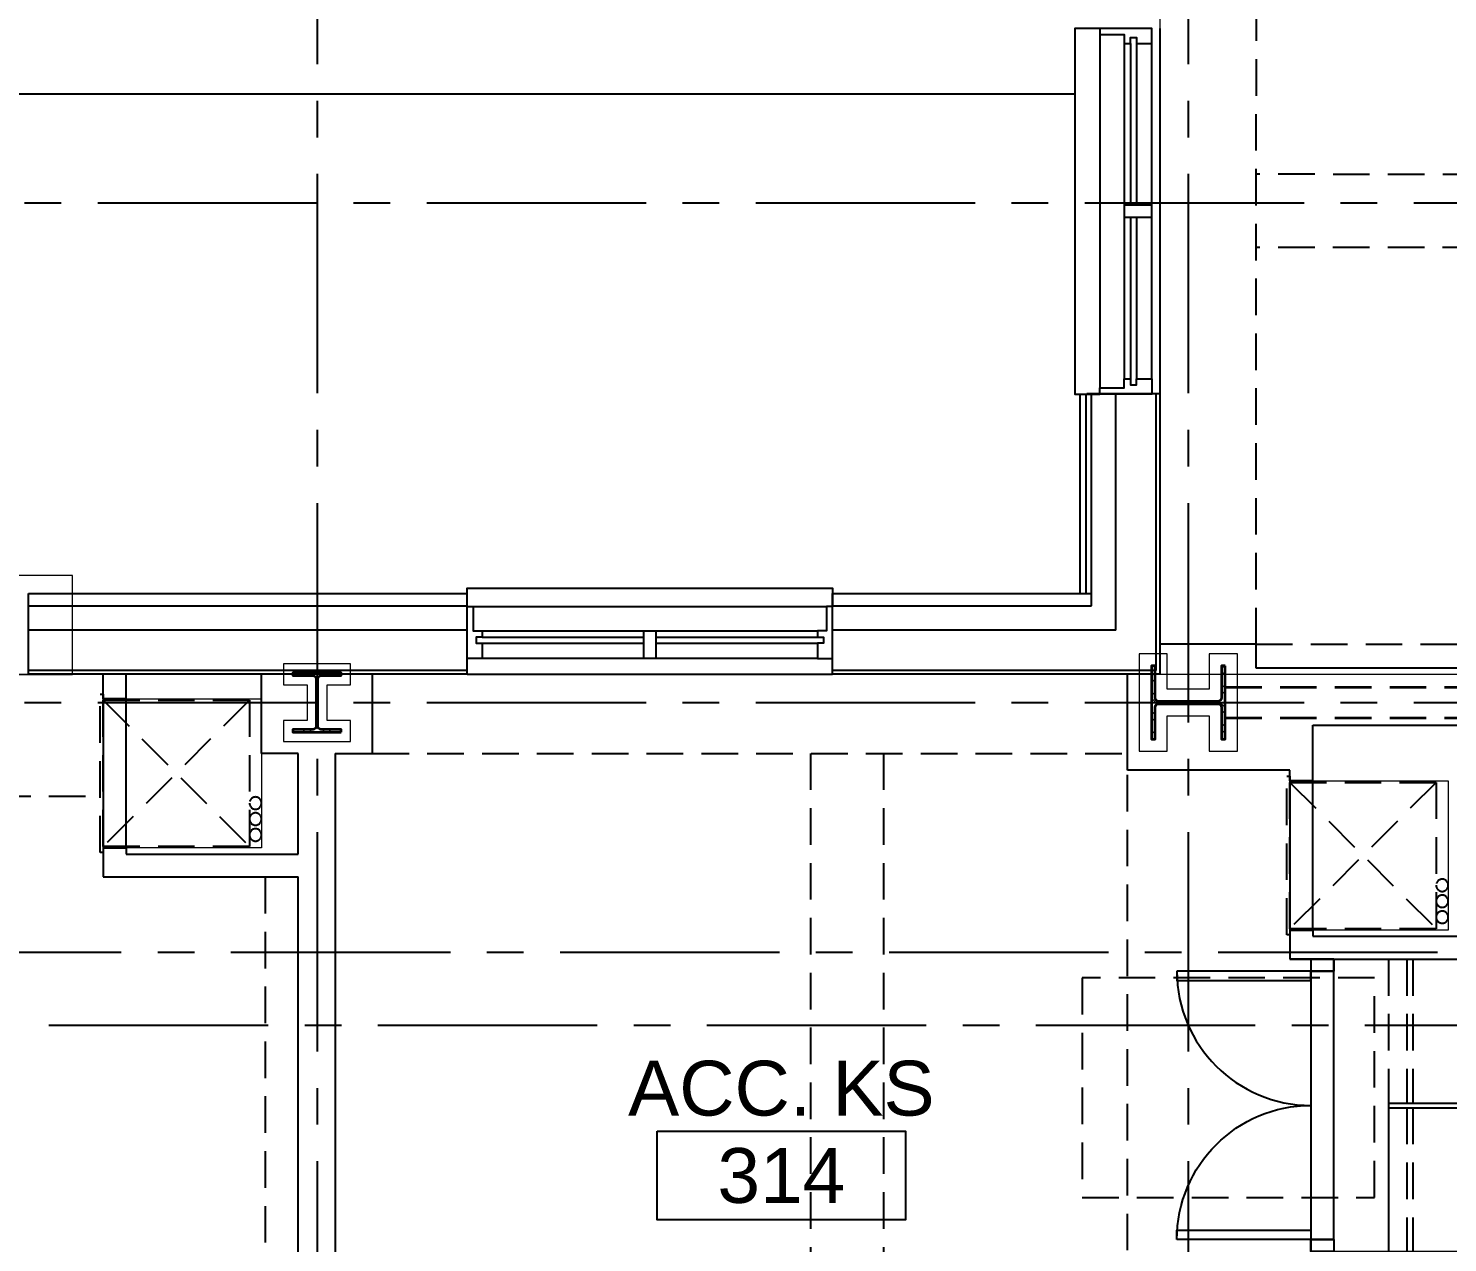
# Model space of a CAD drawing. Header units: inches. Extents: x 18000 to 22048, y 0 to 3165.
# Drawn here: x 19296.6 to 19529.6, y 1360.6 to 1559.9 of the extents above; entities that cross this region are included whole.
import ezdxf
from ezdxf.enums import TextEntityAlignment as Align
from ezdxf.xclip import XClip

# ---------------------------------------------------------------- set-up
doc = ezdxf.new("R2010")
doc.units = ezdxf.units.IN
doc.header["$LTSCALE"] = 48
doc.header["$MEASUREMENT"] = 0
doc.header["$XCLIPFRAME"] = 0
for name, pattern in [('CENTER2', [1.125, 0.75, -0.125, 0.125, -0.125]), ('HIDDEN', [0.375, 0.25, -0.125]), ('HIDDEN2', [0.1875, 0.125, -0.0625]), ('PHANTOM2', [1.25, 0.625, -0.125, 0.125, -0.125, 0.125, -0.125])]:
    doc.linetypes.add(name, pattern=pattern)
for name, color, linetype in [('_0_Objects', 8, 'Continuous'), ('A-Door', 8, 'Continuous'), ('A-Door-Head', 8, 'Continuous'), ('A-Flor-ADA', 8, 'PHANTOM2'), ('A-Flor-Case', 8, 'Continuous'), ('A-Flor-Case-Hidden', 8, 'HIDDEN2'), ('A-Flor-Outline', 8, 'Continuous'), ('A-Flor-Ovhd', 8, 'HIDDEN2'), ('A-Flor-Pfix', 8, 'Continuous'), ('A-Flor-Soffit', 8, 'HIDDEN2'), ('A-Flor-Spcl', 8, 'Continuous'), ('A-Flor-Wall Mtd Fixture', 8, 'Continuous'), ('A-Glaz', 8, 'Continuous'), ('A-Glaz-Sill', 8, 'Continuous'), ('A-Grid(3-32)', 8, 'CENTER2'), ('A-HVAC', 8, 'HIDDEN2'), ('A-Roof-Below', 8, 'Continuous'), ('A-Tag-Rm(3-32)', 8, 'Continuous'), ('A-Wall-Full', 8, 'Continuous'), ('A-Wall-Hatch', 8, 'Continuous')]:
    doc.layers.add(name, color=color, linetype=linetype)
for name, color, linetype, lineweight in [('A-Detl-Hatch', 8, 'Continuous', 18), ('S-Detl-Hatch', 8, 'Continuous', 18), ('S-Detl-Wide', 8, 'Continuous', 35)]:
    doc.layers.add(name, color=color, linetype=linetype, lineweight=lineweight)
doc.layers.add('G-Anno-Nplt', color=8, linetype='Continuous', lineweight=18, plot=False)
doc.styles.get("Standard").update_dxf_attribs({"font": 'arial.ttf'})

# ---------------------------------------------------------------- blocks, each defined once
blk = doc.blocks.new('EXTERIOR WINDOW 3')
at = {"layer": 'A-Glaz'}
for p, q in [((5693, -8445.75), (5693, -8419.25)), ((5694, -8445.75), (5694, -8419.25)), ((5695, -8474.25), (5695, -8419.25)), ((5693, -8474.25), (5693, -8447.75)), ((5694, -8474.25), (5694, -8447.75))]:
    blk.add_line(p, q, dxfattribs=at)
for points in [[(5693, -8419.25), (5690.5, -8419.25), (5690.5, -8416.75), (5699, -8416.75), (5699, -8417.75), (5695, -8417.75), (5695, -8419.25), (5694, -8419.25), (5694, -8418.25), (5693, -8418.25), (5693, -8419.25)], [(5693, -8474.25), (5690.5, -8474.25), (5690.5, -8476.75), (5699, -8476.75), (5699, -8475.75), (5695, -8475.75), (5695, -8474.25), (5694, -8474.25), (5694, -8475.25), (5693, -8475.25), (5693, -8474.25)]]:
    blk.add_lwpolyline(points, dxfattribs=at)
blk.add_lwpolyline([(5690.5, -8445.75), (5690.5, -8447.75), (5695, -8447.75), (5695, -8445.75)], close=True, dxfattribs=at)
at = {"layer": 'A-Glaz-Sill'}
for p, q in [((5689.12, -8416.75), (5689.12, -8476.75)), ((5699, -8475.75), (5699, -8417.75)), ((5690.5, -8419.25), (5690.5, -8474.25))]:
    blk.add_line(p, q, dxfattribs=at)
blk.add_lwpolyline([(5699, -8476.75), (5703.12, -8476.75), (5703.12, -8416.75), (5699, -8416.75)], dxfattribs=at)
blk = doc.blocks.new('EXTERIOR WINDOW 4')
at = {"layer": 'A-Glaz'}
for p, q in [((3139.62, -8499), (3194.62, -8499)), ((3139.62, -8500), (3166.12, -8500)), ((3139.62, -8501), (3166.12, -8501)), ((3168.12, -8500), (3194.62, -8500)), ((3168.12, -8501), (3194.62, -8501))]:
    blk.add_line(p, q, dxfattribs=at)
for points in [[(3139.62, -8501), (3139.62, -8503.5), (3137.12, -8503.5), (3137.12, -8495), (3138.12, -8495), (3138.12, -8499), (3139.62, -8499), (3139.62, -8500), (3138.62, -8500), (3138.62, -8501), (3139.62, -8501)], [(3194.62, -8501), (3194.62, -8503.5), (3197.12, -8503.5), (3197.12, -8495), (3196.12, -8495), (3196.12, -8499), (3194.62, -8499), (3194.62, -8500), (3195.62, -8500), (3195.62, -8501), (3194.62, -8501)]]:
    blk.add_lwpolyline(points, dxfattribs=at)
blk.add_lwpolyline([(3168.12, -8503.5), (3166.12, -8503.5), (3166.12, -8499), (3168.12, -8499)], close=True, dxfattribs=at)
at = {"layer": 'A-Glaz-Sill'}
for p, q in [((3138.12, -8495), (3196.12, -8495)), ((3194.62, -8503.5), (3139.62, -8503.5)), ((3197.12, -8506.13), (3137.12, -8506.13))]:
    blk.add_line(p, q, dxfattribs=at)
blk.add_lwpolyline([(3137.12, -8495), (3137.12, -8492), (3197.12, -8492), (3197.12, -8495)], dxfattribs=at)
blk = doc.blocks.new('3RD FLOOR CORE & SHELL')
at = {"layer": 'A-Roof-Below'}
blk.add_lwpolyline([(-3032.88, -14492.88), (-2547.13, -14492.88)], dxfattribs=at)
at = {"layer": 'A-Wall-Full'}
for p, q in [((-2546.25, -14574.87), (-2546.25, -14542.12)), ((-2533.13, -14542.12), (-2545.13, -14542.12)), ((-2533.13, -14588.12), (-2533.13, -14542.12)), ((-2718.87, -14574.87), (-2646.88, -14574.87)), ((-2718.87, -14588.12), (-2718.87, -14574.87)), ((-2646.88, -14588.12), (-2646.88, -14574.87)), ((-2586.88, -14574.87), (-2544.38, -14574.87)), ((-2586.88, -14588.12), (-2586.88, -14574.87)), ((-2646.88, -14588.12), (-2718.87, -14588.12)), ((-2533.13, -14588.12), (-2586.88, -14588.12))]:
    blk.add_line(p, q, dxfattribs=at)
at = {"layer": 'A-Wall-Hatch'}
for p, q in [((-2545.25, -14574.87), (-2545.25, -14542.12)), ((-2544.38, -14576.87), (-2544.38, -14542.12)), ((-2540.38, -14580.87), (-2540.38, -14542.12)), ((-2533.75, -14587.5), (-2533.75, -14542.12)), ((-2718.87, -14576.87), (-2646.88, -14576.87)), ((-2586.88, -14576.87), (-2544.38, -14576.87)), ((-2646.88, -14580.87), (-2718.87, -14580.87)), ((-2540.38, -14580.87), (-2586.88, -14580.87)), ((-2646.88, -14587.5), (-2718.87, -14587.5)), ((-2533.75, -14587.5), (-2586.88, -14587.5))]:
    blk.add_line(p, q, dxfattribs=at)
at = {"rotation": 180}
blk.add_blockref('EXTERIOR WINDOW 3', (3156, -22958.88), dxfattribs=at)
blk.add_blockref('EXTERIOR WINDOW 4', (-5784, -6082))
blk = doc.blocks.new('*U10')
at = {"layer": 'A-Detl-Hatch'}
h = blk.add_hatch(dxfattribs=at)
h.set_pattern_fill('ANSI32', color=256, scale=6, style=0)
h.set_pattern_definition([(45, (0, -6.06), (-1.591, 1.591), []), (45, (1.0607, -6.06), (-1.591, 1.591), [])])
edge = h.paths.add_edge_path()
edge.add_line((6, -12.12), (6, -11.515))
edge.add_line((6, -11.515), (0.795, -11.515))
edge.add_arc((0.795, -10.915), 0.6, 180, 270, ccw=False)
edge.add_line((0.195, -10.915), (0.195, -1.205))
edge.add_arc((0.795, -1.205), 0.6, 90, 180, ccw=False)
edge.add_line((0.795, -0.605), (6, -0.605))
edge.add_line((6, -0.605), (6, 0))
edge.add_line((6, 0), (-6, 0))
edge.add_line((-6, 0), (-6, -0.605))
edge.add_line((-6, -0.605), (-0.795, -0.605))
edge.add_arc((-0.795, -1.205), 0.6, 0, 90, ccw=False)
edge.add_line((-0.195, -1.205), (-0.195, -10.915))
edge.add_arc((-0.795, -10.915), 0.6, 270, 360, ccw=False)
edge.add_line((-0.795, -11.515), (-6, -11.515))
edge.add_line((-6, -11.515), (-6, -12.12))
edge.add_line((-6, -12.12), (6, -12.12))
at = {"linetype": 'ByBlock'}
blk.add_lwpolyline([(6, -12.12), (6, -11.515), (0.795, -11.515, -0.4142136), (0.195, -10.915), (0.195, -1.205, -0.4142136), (0.795, -0.605), (6, -0.605), (6, 0), (-6, 0), (-6, -0.605), (-0.795, -0.605, -0.4142136), (-0.195, -1.205), (-0.195, -10.915, -0.4142136), (-0.795, -11.515), (-6, -11.515), (-6, -12.12)], format="xyb", close=True, dxfattribs=at)
blk = doc.blocks.new('W12X65')
at = {"layer": 'S-Detl-Hatch'}
blk.add_lwpolyline([(13860.59, -7310.28), (13860.59, -7305.67), (13854.79, -7305.67), (13854.79, -7298.76), (13860.59, -7298.76), (13860.59, -7294.16), (13844.59, -7294.16), (13844.59, -7298.76), (13850.4, -7298.76), (13850.4, -7305.67), (13844.59, -7305.67), (13844.59, -7310.28)], close=True, dxfattribs=at)
at = {"layer": 'S-Detl-Wide'}
blk.add_blockref('*U10', (13852.59, -7296.16), dxfattribs=at)
blk = doc.blocks.new('*U9')
at = {"layer": 'A-Detl-Hatch'}
h = blk.add_hatch(dxfattribs=at)
h.set_pattern_fill('ANSI32', color=256, scale=6, style=0)
h.set_pattern_definition([(45, (0, -4.865), (-1.591, 1.591), []), (45, (1.0607, -4.865), (-1.591, 1.591), [])])
edge = h.paths.add_edge_path()
edge.add_line((3.98, -9.73), (3.98, -9.295))
edge.add_line((3.98, -9.295), (0.645, -9.295))
edge.add_arc((0.645, -8.795), 0.5, 180, 270, ccw=False)
edge.add_line((0.145, -8.795), (0.145, -0.935))
edge.add_arc((0.645, -0.935), 0.5, 90, 180, ccw=False)
edge.add_line((0.645, -0.435), (3.98, -0.435))
edge.add_line((3.98, -0.435), (3.98, 0))
edge.add_line((3.98, 0), (-3.98, 0))
edge.add_line((-3.98, 0), (-3.98, -0.435))
edge.add_line((-3.98, -0.435), (-0.645, -0.435))
edge.add_arc((-0.645, -0.935), 0.5, 0, 90, ccw=False)
edge.add_line((-0.145, -0.935), (-0.145, -8.795))
edge.add_arc((-0.645, -8.795), 0.5, -90, 0, ccw=False)
edge.add_line((-0.645, -9.295), (-3.98, -9.295))
edge.add_line((-3.98, -9.295), (-3.98, -9.73))
edge.add_line((-3.98, -9.73), (3.98, -9.73))
at = {"linetype": 'ByBlock'}
blk.add_lwpolyline([(3.98, -9.73), (3.98, -9.295), (0.645, -9.295, -0.4142136), (0.145, -8.795), (0.145, -0.935, -0.4142136), (0.645, -0.435), (3.98, -0.435), (3.98, 0), (-3.98, 0), (-3.98, -0.435), (-0.645, -0.435, -0.4142136), (-0.145, -0.935), (-0.145, -8.795, -0.4142136), (-0.645, -9.295), (-3.98, -9.295), (-3.98, -9.73)], format="xyb", close=True, dxfattribs=at)
blk = doc.blocks.new('W10X33')
at = {"layer": 'S-Detl-Hatch'}
blk.add_lwpolyline([(13773.28, -7309.78), (13773.28, -7306.34), (13769.45, -7306.34), (13769.45, -7300.48), (13773.28, -7300.48), (13773.28, -7297.05), (13762.32, -7297.05), (13762.32, -7300.48), (13766.16, -7300.48), (13766.16, -7306.34), (13762.32, -7306.34), (13762.32, -7309.78)], close=True, dxfattribs=at)
at = {"layer": 'S-Detl-Wide'}
blk.add_blockref('*U9', (13767.8, -7298.55), dxfattribs=at)
blk = doc.blocks.new('3RD FLOOR - STRUCTURAL GRID')
at = {"layer": 'A-Grid(3-32)'}
for p, q in [((-2671.5, -13426.01), (-2671.5, -15409.77)), ((-2528.5, -13426.01), (-2528.5, -15409.77)), ((-3895.5, -14510.75), (-87.5, -14510.75)), ((-3895.5, -14592.75), (-87.5, -14592.75)), ((-87.5, -14645.75), (-3895.5, -14645.75))]:
    blk.add_line(p, q, dxfattribs=at)
blk.add_lwpolyline([(-111.62, -14633.75), (-3875.19, -14633.75), (-3882.75, -14619.19), (-3928.81, -14619.19)], dxfattribs=at)
at = {"layer": 'S-Detl-Wide', "linetype": 'HIDDEN2'}
for p, q in [((-2522.44, -14590.25), (-2274.56, -14590.25)), ((-2522.44, -14595.25), (-2274.56, -14595.25))]:
    blk.add_line(p, q, dxfattribs=at)
blk.add_blockref('W10X33', (-16439.3, -7289.34))
at = {"rotation": 90}
blk.add_blockref('W12X65', (-9830.72, -28445.34), dxfattribs=at)
blk = doc.blocks.new('HVAC UNIT NICHE')
at = {"layer": 'A-Door-Head'}
blk.add_lwpolyline([(4, 0), (28.5, 0), (28.5, -3.75), (4, -3.75)], close=True, dxfattribs=at)
at = {"layer": 'A-HVAC'}
for p, q in [((4.25, 0), (28.25, -24)), ((4.25, -24), (28.25, 0))]:
    blk.add_line(p, q, dxfattribs=at)
for points in [[(3.25, 0), (29.25, 0), (29.25, 0.5), (3.25, 0.5)], [(4.25, -24), (28.25, -24), (28.25, 0), (4.25, 0)]]:
    blk.add_lwpolyline(points, close=True, dxfattribs=at)
for centre in [(21.13, -25), (23.75, -25), (26.36, -25)]:
    blk.add_circle(centre, 1, dxfattribs=at)
at = {"layer": 'A-Wall-Full'}
for p, q in [((4, 0), (0, 0)), ((4, -3.75), (4, 0)), ((28.5, 0), (33.25, 0)), ((28.5, -3.75), (28.5, 0)), ((33.25, 0), (33.25, -26)), ((4, -3.75), (0, -3.75)), ((28.5, -3.75), (29.5, -3.75)), ((29.5, -3.75), (29.5, -26))]:
    blk.add_line(p, q, dxfattribs=at)
at = {"layer": 'G-Anno-Nplt'}
blk.add_lwpolyline([(4, 0), (4, -26), (28.5, -26), (28.5, 0)], close=True, dxfattribs=at)
blk = doc.blocks.new('King Studio 1')
at = {"layer": 'A-Flor-Soffit'}
for p, q in [((9.12, 260.64), (188.88, 260.64)), ((215.63, 247.38), (215.63, 146.75))]:
    blk.add_line(p, q, dxfattribs=at)
at = {"layer": 'A-Wall-Full'}
for p, q in [((214.57, 280.63), (188.58, 280.63)), ((215.02, 267.64), (215.02, 280.65)), ((221, 267.64), (215.02, 267.64)), ((221, 251.13), (221, 267.64)), ((214.88, 251.13), (221, 251.13)), ((214.88, 247.38), (221, 247.38))]:
    blk.add_line(p, q, dxfattribs=at)
blk.add_lwpolyline([(221, 6), (221, 59.9), (215.63, 59.9), (215.63, 84), (221, 84), (221, 247.38)], dxfattribs=at)
at = {"layer": 'G-Anno-Nplt'}
blk.add_line((9.12, 280.63), (215.02, 280.63), dxfattribs=at)
blk.add_lwpolyline([(124, 280.59), (184, 280.59), (184, 296.87), (124, 296.87)], close=True, dxfattribs=at)
at = {"xscale": -1, "rotation": 90}
blk.add_blockref('HVAC UNIT NICHE', (189.02, 280.63), dxfattribs=at)
blk = doc.blocks.new('shower head')
for p, q in [((0.5, 0.25), (4.48, 0.25)), ((6.04, 1.5), (4.5, 1.5)), ((0.5, -0.25), (4.48, -0.25)), ((6.02, -1.5), (4.49, -1.5))]:
    blk.add_line(p, q)
blk.add_lwpolyline([(0, -1.12), (0.5, -1.12), (0.5, 1.12), (0, 1.12)], close=True)
at = {"extrusion": (0, 0, -1)}
for centre, start_param, end_param in [((4.5, 0), 4.878708, 10.826996), ((6.02, 0), 6.265998, 9.430839)]:
    blk.add_ellipse(centre, major_axis=(0, 1.5), ratio=0.483735, start_param=start_param, end_param=end_param, dxfattribs=at)
blk.add_open_spline([(4.48, 0.25), (4.49, 0.2), (4.49, 0.16), (4.49, 0.11), (4.5, 0.04), (4.5, -0.04), (4.49, -0.11), (4.49, -0.16), (4.49, -0.21), (4.48, -0.25)], degree=3, knots=[7.6339989, 7.6339989, 7.6339989, 7.6339989, 7.7552894, 7.7552894, 7.7552894, 7.9540134, 7.9540134, 7.9540134, 8.074038, 8.074038, 8.074038, 8.074038])
blk = doc.blocks.new('shower curtain rod')
for p, q in [((-59.75, 0), (-60, 0)), ((-59.75, -2.5), (-59.75, 0)), ((-0.25, 0), (0, 0)), ((-0.25, -2.5), (-0.25, 0)), ((-59.75, -0.75), (-58.86, -0.75)), ((-59.75, -1.75), (-59, -1.75)), ((-0.25, -0.75), (-1.14, -0.75)), ((-0.25, -1.75), (-1, -1.75)), ((-59.75, -2.5), (-60, -2.5)), ((-0.25, -2.5), (0, -2.5))]:
    blk.add_line(p, q)
for centre, radius, start, end in [((-30, 101.37), 107.12, 254.2934, 285.7066), ((-30, 101.34), 106.09, 254.2167, 285.7833)]:
    blk.add_arc(centre, radius, start, end)
blk = doc.blocks.new('ADA Tub')
for p, q in [((0.12, -32.25), (0.12, -0.31)), ((59.44, -0.12), (0.31, -0.12)), ((59.63, -32.25), (59.63, -0.31)), ((2.25, -16.5), (2.25, -20)), ((0.19, -33.86), (0.19, -32.36)), ((59.56, -33.86), (59.56, -32.36)), ((-0.07, -33.87), (59.81, -33.87))]:
    blk.add_line(p, q)
blk.add_circle((7.62, -18.25), 1.09)
for centre, radius, start, end in [((0.31, -0.31), 0.188, 90, 180), ((59.44, -0.31), 0.188, 0, 90), ((14.37, -18.25), 12.25, 90, 171.7868), ((30, -982.48), 976.6, 89.08325, 90.91675), ((45.62, -18.25), 12.25, 270, 90), ((14.5, -18.25), 10.59, 90, 180), ((29.77, -940.73), 933.2, 89.06218, 90.93782), ((45.05, -12.16), 4.5, 8.0478, 90), ((1.97, -18.25), 48, 351.9522, 8.0478), ((14.5, -18.25), 10.59, 180, 270), ((14.37, -18.25), 12.25, 188.2132, 270), ((45.05, -24.34), 4.5, 270, 351.9522), ((29.77, 904.23), 933.2, 269.06218, 270.93782), ((0.25, -32.25), 0.13, 180, 241.143), ((30, 945.98), 976.6, 269.08325, 270.91675), ((59.5, -32.25), 0.13, 298.857, 0), ((0.25, -33.69), 0.13, 246.6399, 270), ((29.87, 1136.13), 1170.38, 268.54955, 271.45045), ((59.81, -33.81), 0.06, 270, 0)]:
    blk.add_arc(centre, radius, start, end)
at = {"layer": 'A-Flor-Pfix'}
blk.add_blockref('shower head', (-0.13, -18.25), dxfattribs=at)
at = {"layer": 'A-Flor-Spcl'}
blk.add_blockref('shower curtain rod', (59.87, -28.62), dxfattribs=at)
blk = doc.blocks.new('Toiliet American Std Cadet Pro')
for p, q in [((0, 8.06), (0, -8.06)), ((5.84, 9.06), (1, 9.06)), ((6.84, 7.9), (6.84, 8.06)), ((7.53, 6.52), (7, 7.36)), ((7.69, -5.98), (7.69, 5.98)), ((7, -7.36), (7.53, -6.52)), ((1, -9.06), (5.84, -9.06)), ((6.84, -8.06), (6.84, -7.9))]:
    blk.add_line(p, q)
for centre, radius, start, end in [((1, 8.06), 1, 90, 180), ((5.84, 8.06), 1, 0, 90), ((7.84, 7.9), 1, 180, 212.4157), ((6.69, 5.98), 1, 0, 32.4157), ((10.89, 10.1), 4.91, 226.8784, 295.5831), ((10.89, -10.1), 4.91, 64.417, 133.1217), ((6.69, -5.98), 1, 327.5844, 0), ((1, -8.06), 1, 180, 270), ((5.84, -8.06), 1, 270, 0), ((7.84, -7.9), 1, 147.5844, 180)]:
    blk.add_arc(centre, radius, start, end)
for start_param, end_param in [(4.086017, 8.480354), (2.197169, 4.086017)]:
    blk.add_ellipse((18.39, 0), major_axis=(9.17, 0), ratio=0.762999, start_param=start_param, end_param=end_param)
blk = doc.blocks.new('22in door')
blk.add_lwpolyline([(0, -22), (1.5, -22), (1.5, 0), (0, 0)], close=True)
blk.add_arc((0, 0), 22, 270, 0)
blk = doc.blocks.new('36in door')
blk.add_lwpolyline([(-1.5, -36), (0, -36), (0, 0), (-1.5, 0)], close=True)
blk.add_arc((0, 0), 36, 180, 270)
blk = doc.blocks.new('wall sconce')
for p, q in [((2, -2.625), (2, 2.625)), ((-1, 0), (4.625, 0))]:
    blk.add_line(p, q)
blk.add_circle((2, 0), 1.875)
blk = doc.blocks.new('sink1915rear')
for p, q in [((-6, -4.54), (-3.61, -6.94)), ((-5.78, -4.41), (-3.96, -6.23)), ((-5.6, -4.24), (-3.78, -6.05)), ((-5.47, -4.01), (-3.08, -6.41)), ((-3.96, -6.23), (-3.78, -6.05)), ((-3.61, -6.94), (-3.08, -6.41))]:
    blk.add_line(p, q)
blk.add_circle((-6.35, -3.67), 0.938)
for points, knots in [([(0, -3.91), (-0.41, -3.93), (-1.23, -3.96), (-2.41, -4.2), (-3.48, -4.57), (-4.13, -4.89), (-4.43, -5.06)], [0, 0, 0, 0, 1.238365, 2.448444, 3.606048, 4.621257, 4.621257, 4.621257, 4.621257]), ([(-5.07, -5.48), (-5.16, -5.54), (-5.5, -5.8), (-6.03, -6.29), (-6.6, -6.99), (-7.03, -7.71), (-7.32, -8.45), (-7.5, -9.2), (-7.56, -9.95), (-7.5, -10.7), (-7.32, -11.45), (-7.03, -12.19), (-6.6, -12.91), (-6.03, -13.61), (-5.33, -14.26), (-4.48, -14.84), (-3.5, -15.33), (-2.41, -15.7), (-1.23, -15.95), (-0.41, -15.98), (0, -15.99)], [5.387657, 5.387657, 5.387657, 5.387657, 5.72094, 6.671915, 7.55893, 8.391939, 9.182354, 9.943851, 10.690053, 11.436458, 12.198524, 12.989815, 13.823917, 14.712127, 15.664288, 16.687236, 17.780855, 18.938437, 20.147416, 21.38303, 21.38303, 21.38303, 21.38303])]:
    blk.add_open_spline(points, degree=3, knots=knots)
for points in [[(0, -3.91), (1.24, -3.99), (2.42, -4.23), (3.52, -4.61), (4.49, -5.1), (5.33, -5.68), (6.03, -6.32), (6.59, -7.01), (7.01, -7.73), (7.31, -8.46), (7.48, -9.21), (7.54, -9.95), (7.48, -10.69), (7.31, -11.44), (7.01, -12.17), (6.59, -12.89), (6.03, -13.58), (5.33, -14.22), (4.49, -14.81), (3.51, -15.3), (2.42, -15.67), (1.23, -15.91), (0, -15.99)], [(0, -9.7), (-0.48, -9.61), (-0.88, -9.34), (-1.15, -8.93), (-1.25, -8.45), (-1.15, -7.97), (-0.88, -7.57), (-0.48, -7.3), (0, -7.2)], [(0, -7.58), (-0.33, -7.64), (-0.62, -7.83), (-0.81, -8.12), (-0.87, -8.45), (-0.81, -8.79), (-0.62, -9.07), (-0.33, -9.26), (0, -9.33)], [(0, -9.7), (0.48, -9.61), (0.88, -9.34), (1.15, -8.93), (1.25, -8.45), (1.15, -7.97), (0.88, -7.57), (0.48, -7.3), (0, -7.2)], [(0, -7.58), (0.33, -7.64), (0.62, -7.83), (0.81, -8.12), (0.88, -8.45), (0.81, -8.79), (0.62, -9.07), (0.33, -9.26), (0, -9.33)]]:
    blk.add_spline(points, degree=3)
at = {"layer": 'A-Flor-Case-Hidden', "linetype": 'HIDDEN2', "ltscale": 0.25, "extrusion": (0, 0, -1)}
blk.add_ellipse((0, -10.01), major_axis=(-8.56, 0), ratio=0.824818, dxfattribs=at)
blk = doc.blocks.new('41in Std Vanity')
at = {"layer": 'A-Flor-Case'}
for p, q in [((23, 52), (0, 52)), ((0.75, 4), (0.75, 52)), ((23, 4), (23, 52)), ((23, 4), (0, 4))]:
    blk.add_line(p, q, dxfattribs=at)
at = {"layer": 'A-Flor-Case-Hidden'}
for p, q in [((0, 51.25), (22, 51.25)), ((0, 50.5), (21.25, 50.5)), ((0, 49.75), (21.25, 49.75)), ((22, 4.75), (22, 51.125)), ((0, 16.875), (21.25, 16.875)), ((0, 16.125), (21.25, 16.125)), ((0, 15.375), (22, 15.375)), ((21.25, 16.125), (0.75, 16.125)), ((21.25, 15.375), (0.75, 15.375)), ((0, 6.25), (21.25, 6.25)), ((0, 5.5), (21.25, 5.5)), ((0, 4.75), (22, 4.75))]:
    blk.add_line(p, q, dxfattribs=at)
for points in [[(21.25, 49.75), (22, 49.75), (22, 51.25), (21.25, 51.25)], [(21.25, 16.875), (22, 16.875), (22, 15.375), (21.25, 15.375)], [(21.25, 6.25), (22, 6.25), (22, 4.75), (21.25, 4.75)]]:
    blk.add_lwpolyline(points, close=True, dxfattribs=at)
at = {"layer": 'A-Wall-Full'}
for p, q in [((0, 0), (0, 56)), ((0, 56), (23, 56)), ((23, 0), (0, 0))]:
    blk.add_line(p, q, dxfattribs=at)
at = {"layer": 'A-Flor-Pfix', "rotation": 90}
blk.add_blockref('sink1915rear', (2.736, 33.312), dxfattribs=at)
at = {"layer": 'A-Flor-Wall Mtd Fixture', "xscale": -1, "rotation": 90}
blk.add_blockref('wall sconce', (11.5, 55), dxfattribs=at)
at = {"layer": 'A-Flor-Wall Mtd Fixture', "rotation": 90}
blk.add_blockref('wall sconce', (11.5, 1), dxfattribs=at)
blk = doc.blocks.new('Plumbing Chase')
at = {"layer": 'A-Flor-Outline', "linetype": 'HIDDEN2', "ltscale": 0.5}
blk.add_lwpolyline([(0.625, 0), (6.625, 0), (6.625, 24), (0.625, 24)], close=True, dxfattribs=at)
at = {"layer": 'G-Anno-Nplt'}
for centre in [(3.625, 18), (3.625, 12), (3.625, 6)]:
    blk.add_circle(centre, 2.5, dxfattribs=at)
blk = doc.blocks.new('Single 12x6 HVAC Shaft')
at = {"layer": 'A-Flor-Outline'}
blk.add_lwpolyline([(3.75, 17.75), (11.75, 17.75), (11.75, 3.75), (3.75, 3.75)], close=True, dxfattribs=at)
at = {"layer": 'A-HVAC'}
for p, q in [((4.75, 16.75), (10.75, 4.75)), ((4.75, 4.75), (10.75, 16.75))]:
    blk.add_line(p, q, dxfattribs=at)
blk.add_lwpolyline([(4.75, 16.75), (10.75, 16.75), (10.75, 4.75), (4.75, 4.75)], close=True, dxfattribs=at)
at = {"layer": 'A-Wall-Full'}
for points in [[(0, 21.5), (15.5, 21.5), (15.5, 0), (0, 0)], [(2.75, 18.75), (12.75, 18.75), (12.75, 2.75), (2.75, 2.75)]]:
    blk.add_lwpolyline(points, close=True, dxfattribs=at)
blk = doc.blocks.new('ADA STUDIO BATH')
at = {"layer": 'A-Door'}
for points in [[(30.12, -48.75), (33.87, -48.75), (33.87, -46.75), (30.12, -46.75)], [(30.12, -92.75), (33.87, -92.75), (33.87, -94.75), (30.12, -94.75)], [(30.12, -115.7), (30.12, -117.7), (35, -117.7), (35, -115.7)], [(30.12, -153.7), (30.12, -155.7), (35, -155.7), (35, -153.7)]]:
    blk.add_lwpolyline(points, close=True, dxfattribs=at)
at = {"layer": 'A-Door-Head'}
for points in [[(30.12, -92.75), (33.87, -92.75), (33.87, -48.75), (30.12, -48.75)], [(30.12, -153.7), (30.12, -117.7), (35, -117.7), (35, -153.7)]]:
    blk.add_lwpolyline(points, close=True, dxfattribs=at)
at = {"layer": 'A-Flor-ADA', "linetype": 'HIDDEN2'}
for points in [[(133.23, -78.21), (133.23, -18.21), (103.23, -18.21), (103.23, -78.21)], [(122.75, -91.77), (122.75, -21.46), (62.75, -21.46), (62.75, -91.77)], [(-7.43, -49.84), (-7.43, -85.84), (40.57, -85.84), (40.57, -49.84)], [(35, -153.7), (95, -153.7), (95, -99.7), (35, -99.7)], [(158.89, -131.53), (110.89, -131.53), (110.89, -101.53), (158.89, -101.53)]]:
    blk.add_lwpolyline(points, close=True, dxfattribs=at)
blk.add_circle((92.96, -101.85), 30, dxfattribs=at)
at = {"layer": 'A-Flor-Case'}
for p, q in [((42.87, -70.38), (42.87, -94.75)), ((42.87, -70.38), (57.87, -70.38)), ((42.87, -71.13), (57.87, -71.13))]:
    blk.add_line(p, q, dxfattribs=at)
at = {"layer": 'A-Flor-Case-Hidden'}
for p, q in [((45.87, -71.13), (45.87, -94.75)), ((46.87, -71.13), (46.87, -94.75))]:
    blk.add_line(p, q, dxfattribs=at)
at = {"layer": 'A-Flor-Ovhd'}
for p, q in [((42.87, -46.75), (42.87, -70.38)), ((45.87, -46.75), (45.87, -70.38)), ((46.87, -46.75), (46.87, -70.38))]:
    blk.add_line(p, q, dxfattribs=at)
at = {"layer": 'A-Wall-Full'}
for p, q in [((0, -15.75), (0, 0)), ((30.42, -8.38), (57.87, -8.38)), ((30.42, -15.86), (30.42, -8.38)), ((57.87, -43), (57.87, -8.38)), ((62.75, -9.87), (129.83, -9.87)), ((62.75, -9.87), (62.75, -96.42)), ((129.83, -9.87), (129.83, -18.21)), ((26.67, -15.75), (0, -15.75)), ((129.83, -18.21), (169.23, -18.21)), ((169.23, -18.21), (169.23, -78.24)), ((52.67, -43), (57.87, -43)), ((30.12, -46.75), (26.67, -46.75)), ((33.87, -48.75), (30.12, -48.75)), ((33.87, -46.75), (57.87, -46.75)), ((33.87, -46.75), (33.87, -48.75)), ((57.87, -46.75), (57.87, -94.75)), ((169.23, -78.2), (129.83, -78.2)), ((129.83, -83.07), (129.83, -78.2)), ((169.23, -83.07), (129.83, -83.07)), ((169.23, -83.12), (169.23, -139.07)), ((30.12, -92.75), (30.12, -117.7)), ((33.87, -92.75), (30.12, -92.75)), ((33.87, -92.75), (33.87, -94.75)), ((33.87, -94.75), (57.87, -94.75)), ((35, -99.63), (62.75, -99.63)), ((35, -99.63), (35, -117.7)), ((35, -117.7), (30.12, -117.7)), ((169.23, -139.07), (129.85, -139.07)), ((129.85, -155.7), (129.85, -139.07)), ((30.12, -153.7), (30.12, -155.7)), ((35, -153.7), (30.12, -153.7)), ((35, -153.7), (35, -155.7)), ((30.12, -155.7), (15.11, -155.7)), ((129.85, -155.7), (35, -155.7))]:
    blk.add_line(p, q, dxfattribs=at)
ref = blk.add_blockref('HVAC UNIT NICHE', (26.67, -13.5), dxfattribs=dict(xscale=-1, rotation=90))
XClip(ref).set_block_clipping_path([(2.25, -31.2055830098), (37.25, 1.5796836048)])
for name, p, rotation in [('41in Std Vanity', (169.23, -83.07), 179.9999999999644), ('Single 12x6 HVAC Shaft', (176.48, -154.57), 90), ('Plumbing Chase', (130.48, -147.32), 270)]:
    blk.add_blockref(name, p, dxfattribs=dict(rotation=rotation))
at = {"layer": 'A-Door', "rotation": 270}
blk.add_blockref('22in door', (30.12, -48.75), dxfattribs=at)
at = {"layer": 'A-Door', "extrusion": (0, 0, -1), "zscale": -1}
for name, p, rotation in [('22in door', (-30.12, -92.75), 90), ('36in door', (-35, -153.7), 270)]:
    blk.add_blockref(name, p, dxfattribs=dict(at, rotation=rotation))
at = {"layer": 'A-Flor-Pfix', "extrusion": (0, 0, -1)}
for name, p, zscale, rotation in [('Toiliet American Std Cadet Pro', (-80.75, -10.62), -0.9999999999999991, 270.0001459485158), ('ADA Tub', (-169.23, -78.08), -1, 90)]:
    blk.add_blockref(name, p, dxfattribs=dict(at, zscale=zscale, rotation=rotation))
blk = doc.blocks.new('ADA King Studio')
at = {"layer": 'A-Flor-Soffit'}
for p, q in [((9.1, 267.64), (133.01, 267.64)), ((81, 267.64), (81, 136.38)), ((93, 267.64), (93, 124.38)), ((133.01, 78.11), (133.01, 264.88))]:
    blk.add_line(p, q, dxfattribs=at)
at = {"layer": 'A-Wall-Full'}
for p, q in [((9.1, 267.64), (9.1, 280.63)), ((3, 267.64), (3, 136.38)), ((3, 267.64), (9.1, 267.64))]:
    blk.add_line(p, q, dxfattribs=at)
at = {"layer": 'G-Anno-Nplt'}
blk.add_line((9.1, 280.63), (301.78, 280.63), dxfattribs=at)
blk.add_blockref('ADA STUDIO BATH', (133.01, 280.63))
blk = doc.blocks.new('Rm Tag')
blk.add_lwpolyline([(-0.2124, 0.0759), (0.2124, 0.0759), (0.2124, -0.0759), (-0.2124, -0.0759)], close=True)
for p in [(0, 0.2858), (0, 0.1493), (0, 0)]:
    blk.add_attdef('XXX', text='', height=0.0938).set_placement(p, align=Align.MIDDLE_CENTER)
blk = doc.blocks.new('King Studio 2 -40')
at = {"layer": 'A-Flor-Soffit'}
for p, q in [((9.56, 264.88), (195, 264.78)), ((9.56, 264.88), (9.56, 147.25)), ((74.63, 147.25), (74.68, 264.84)), ((86.62, 147.24), (86.68, 264.84))]:
    blk.add_line(p, q, dxfattribs=at)
at = {"layer": 'A-Wall-Full'}
for p, q in [((9.56, 264.88), (9.56, 280.63)), ((5.63, 264.88), (9.56, 264.88)), ((5.63, 147.25), (5.63, 264.88))]:
    blk.add_line(p, q, dxfattribs=at)
at = {"layer": 'G-Anno-Nplt'}
blk.add_line((9.56, 280.63), (215.63, 280.63), dxfattribs=at)

msp = doc.modelspace()

# ---------------------------------------------------------------- block references
at = {"layer": '_0_Objects', "linetype": 'HIDDEN'}
msp.add_blockref('3RD FLOOR - STRUCTURAL GRID', (22015.5, 16042.01), dxfattribs=at)
at = {"layer": '_0_Objects'}
for name, p in [('3RD FLOOR CORE & SHELL', (22015.5, 16042.01)), ('King Studio 1', (19119.88, 1173.26)), ('ADA King Studio', (19344, 1173.27))]:
    msp.add_blockref(name, p, dxfattribs=at)
at = {"layer": '_0_Objects', "rotation": 90}
msp.add_blockref('King Studio 2 -40', (19763, 1449.26), dxfattribs=at)
at = {"layer": 'A-Tag-Rm(3-32)'}
ref = msp.add_blockref('Rm Tag', (19420.21, 1371.65), dxfattribs=dict(at, xscale=96, yscale=96, zscale=96))
ref.add_attrib('XXX', 'ACC. KS', dxfattribs={"layer": '0', "height": 9}).set_placement((19420.21, 1385.98), align=Align.MIDDLE_CENTER)
ref.add_attrib('XXX', '314', dxfattribs={"layer": '0', "height": 9}).set_placement((19420.21, 1371.65), align=Align.MIDDLE_CENTER)

doc.saveas('drawing.dxf')
